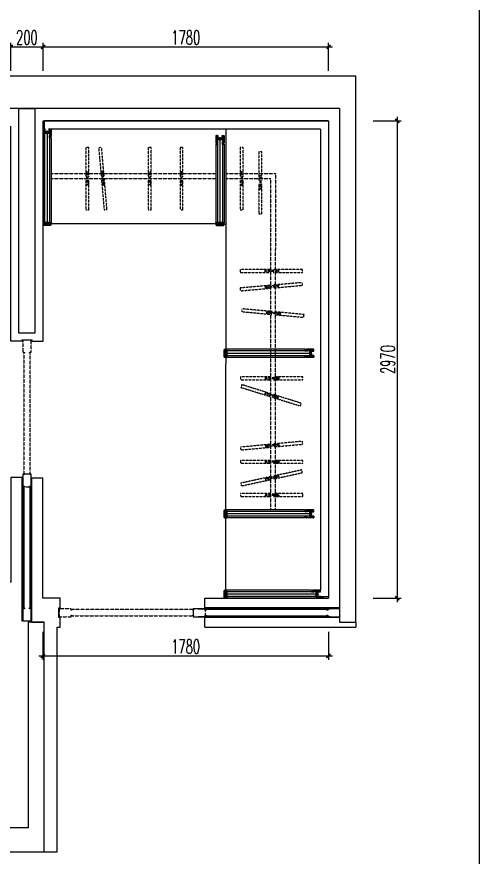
# Model space of a CAD drawing. Header units: inches. Extents: x 24920 to 61775, y 10942 to 38819.
# Drawn here: x 58895 to 61775, y 30334 to 35568 of the extents above; entities that cross this region are included whole.
import ezdxf

# ---------------------------------------------------------------- set-up
doc = ezdxf.new("R2010")
doc.units = ezdxf.units.IN
doc.header["$MEASUREMENT"] = 0
doc.header["$PDMODE"] = 1
doc.linetypes.add('DASH', pattern=[0.35, 0.25, -0.1])
doc.linetypes.add('HIDDEN', pattern=[9.525, 6.35, -3.175])
for name, color, linetype in [('cDS-Door', 2, 'Continuous'), ('cFF-FURN DETAIL', 56, 'Continuous'), ('DOOR', 60, 'Continuous'), ('DS-FINISH', 20, 'Continuous'), ('DS-HIGH-CABINET', 40, 'Continuous'), ('WALL', 2, 'Continuous')]:
    doc.layers.add(name, color=color, linetype=linetype)
doc.styles.add('DIM', font='simplex.shx', dxfattribs={"width": 0.6, "bigfont": 'extfont.shx'})
doc.dimstyles.new('1比25', dxfattribs={"dimscale": 25, "dimtxt": 3.5, "dimasz": 1, "dimexe": 1, "dimexo": 1, "dimgap": 0.6, "dimtad": 1, "dimdec": 0, "dimrnd": 5, "dimzin": 0, "dimdsep": 46, "dimtxsty": 'DIM', "dimblk": 'ARCHTICK', "dimcen": 0.09, "dimdle": 1, "dimclrd": 1, "dimclre": 1, "dimclrt": 1, "dimadec": 0, "dimazin": 0, "dimtfac": 1, "dimtdec": 0, "dimtix": 1, "dimtmove": 2, "dimatfit": 3, "dimldrblk": '引线箭头（自定义）', "dimfxl": 0, "dimtolj": 1, "dimtzin": 0, "dimarcsym": 0})

# ---------------------------------------------------------------- blocks, each defined once
blk = doc.blocks.new('A$C753508F5')
at = {"layer": 'cFF-FURN DETAIL', "color": 250, "linetype": 'HIDDEN', "ltscale": 0.2, "extrusion": (0, 0, -1)}
for p, q in [((-9, 46.6), (8.8, 46.6)), ((-4.2, 46.6), (-4.2, -38.6)), ((2.8, 46.6), (2.8, -38.6)), ((-9, -38.6), (8.8, -38.6))]:
    blk.add_line(p, q, dxfattribs=at)
at = {"layer": 'cFF-FURN DETAIL', "color": 250, "linetype": 'HIDDEN', "ltscale": 0.2, "extrusion": (0, 0, -1), "elevation": 0}
for points in [[(-8.8, 13), (-8.8, 194.7), (9, 194.7), (9, 13)], [(9, -5), (9, -193.4), (-8.8, -193.4), (-8.8, -5)]]:
    blk.add_lwpolyline(points, dxfattribs=at)
blk = doc.blocks.new('L4 LED LIGHT STRIP')
for p, q in [((12.5, 2.25), (-12.5, 2.25)), ((0, 0), (0, 9.5))]:
    blk.add_line(p, q)
blk.add_lwpolyline([(-7.5, 4.5), (7.5, 4.5), (7.5, 0), (-7.5, 0)], close=True)
blk = doc.blocks.new('SHELF 02 FRAME')
at = {"layer": 'DS-HIGH-CABINET'}
for p, q in [((-25, 532), (-25, 488)), ((-24, 532), (-24, 488)), ((-15, 535), (-22, 535)), ((-16, 534), (-22, 534)), ((-15, 532), (-15, 488)), ((15, 535), (22, 535)), ((15, 532), (15, 488)), ((16, 534), (22, 534)), ((24, 532), (24, 488)), ((25, 532), (25, 488)), ((-25, 480), (-25, -9)), ((-22, 486), (-15, 486)), ((-22, 485), (-15, 485)), ((22, 486), (15, 486)), ((22, 485), (15, 485)), ((25, 480), (25, -9)), ((-25, -9), (-25, -8)), ((-25, -14), (-25, -15)), ((-25, -22), (-25, -15)), ((-24, -22), (-24, -15)), ((22, -15), (-22, -15)), ((22, -24), (-22, -24)), ((22, -25), (-22, -25)), ((13.4, -15), (23.4, -15)), ((24, -16), (24, -22)), ((25, -9), (25, -8)), ((25, -14), (25, -15)), ((25, -15), (25, -22))]:
    blk.add_line(p, q, dxfattribs=at)
at = {"layer": 'DS-HIGH-CABINET', "color": 8}
for p, q in [((-15, 525), (-15, 485)), ((15, 525), (15, 485)), ((-15, 507), (15, 514)), ((15, 507), (-15, 514)), ((-15, 507), (-15, -8)), ((0, 507), (0, -8)), ((15, 507), (15, -8)), ((15, -15), (-25, -15)), ((-15, -8), (15, -15)), ((15, -8), (-15, -15))]:
    blk.add_line(p, q, dxfattribs=at)
at = {"layer": 'DS-HIGH-CABINET'}
for points in [[(-15, 535), (-15, 525), (-16, 525), (-16, 534)], [(15, 513), (15, 535), (14, 535), (14, 515), (-14, 515), (-14, 535), (-15, 535), (-15, 513)], [(15, 535), (15, 525), (16, 525), (16, 534)], [(-25, 480), (-16, 480), (-16, 485), (-16, 485)], [(-15, 485), (-15, 495), (-16, 495), (-16, 486)], [(15, 485), (15, 495), (16, 495), (16, 486)], [(25, 480), (16, 480), (16, 485), (16, 485)], [(-25, -14), (-16, -14), (-16, -9), (-25, -9)], [(-25, -15), (-15, -15), (-15, -16), (-24, -16)], [(25, -15), (15, -15), (15, -16), (24, -16)], [(25, -14), (16, -14), (16, -9), (25, -9)]]:
    blk.add_lwpolyline(points, dxfattribs=at)
at = {"layer": 'DS-HIGH-CABINET', "color": 8}
for points in [[(-25, 479), (-15, 479), (-15, 486), (-15, 486)], [(25, 479), (15, 479), (15, 486), (15, 486)], [(-15, -15), (-15, -15), (-15, -8), (-25, -8)], [(15, -15), (15, -15), (15, -8), (25, -8)]]:
    blk.add_lwpolyline(points, dxfattribs=at)
for points in [[(-15, 507), (15, 507), (15, 514), (-15, 514)], [(-15, -8), (15, -8), (15, -15), (-15, -15)]]:
    blk.add_lwpolyline(points, close=True, dxfattribs=at)
at = {"layer": 'DS-HIGH-CABINET'}
for centre, radius, start, end in [((-22, 532), 3, 90, 180), ((-22, 532), 2, 90, 180), ((22, 532), 3, 360, 90), ((22, 532), 2, 360, 90), ((-22, 488), 3, 180, 270), ((-22, 488), 2, 180, 270), ((22, 488), 3, 270, 360), ((22, 488), 2, 270, 360), ((-22, -22), 3, 180, 270), ((-22, -22), 2, 180, 270), ((22, -22), 3, 270, 360), ((22, -22), 2, 270, 360)]:
    blk.add_arc(centre, radius, start, end, dxfattribs=at)
at = {"layer": 'DS-FINISH', "extrusion": (0, 0, -1), "zscale": -1, "rotation": 1.4107050554e-06}
blk.add_blockref('L4 LED LIGHT STRIP', (0, 515), dxfattribs=at)
blk = doc.blocks.new('CLOSET TYPE1 BR1&32')
at = {"layer": 'DS-HIGH-CABINET'}
for p, q in [((-2972.1, -1767.7, 131.8), (-2972.1, 1.4, 305.4)), ((-2972.1, -1, 997.5), (-2972.1, -1263.6, -499.7)), ((-2972.1, -3.6, 305.4), (-2972.1, -1767.7, -20.4)), ((-2972.1, -48.6, 299.5), (-2972.1, -48.6, 299.5)), ((-2922.1, -48.6, -575.9), (-2922.1, -1744.2, 2243.7)), ((-2922.1, -48.6, 299.5), (-50, -50)), ((-40, -50), (-47, -50)), ((-41, -51), (-47, -51)), ((-10, -50), (-10, 0)), ((0, -30, 641.7), (0, -634, -772.9)), ((-50, -53), (-50, -97)), ((-49, -53), (-49, -97)), ((-47, -99), (-40, -99)), ((-47, -100), (-40, -100)), ((-40, -53), (-40, -97)), ((-50, -105), (-50, -575)), ((-50, -105), (-50, -634, -772.9)), ((-2972.1, -637.6, -473.4), (-2972.1, -637.6, -473.4)), ((0.5, -639, -772.9), (-2922.1, -637.6, 911.4)), ((-2332.1, -650.2, 299.5), (-2332.1, -640.2, 299.5)), ((-50, -634, -772.9), (-50, -633, -772.9)), ((-50, -639, -772.9), (-50, -640, -772.9)), ((-50, -647, -772.9), (-50, -640, -772.9)), ((-49, -647, -772.9), (-49, -640, -772.9)), ((-3, -640, -772.9), (-47, -640, -772.9)), ((-3, -649, -772.9), (-47, -649, -772.9)), ((-3, -650, -772.9), (-47, -650, -772.9)), ((-1, -641, -772.9), (-1, -647, -772.9)), ((0, -634, -772.9), (0, -633, -772.9)), ((0, -639, -772.9), (0, -640, -772.9)), ((0, -640, -772.9), (0, -647, -772.9)), ((-2332.1, -693.7, 299.5), (-2332.1, -1744.2, 2243.7)), ((-2922.4, -1767.7, 1470.9), (-2972.4, -1767.7, 11.9)), ((-2972.1, -1777.7), (-2338.4, -1777.7, 1470.9)), ((-2922.4, -1737.7, 1470.9), (-2922.4, -1730.7, 1470.9)), ((-2921.4, -1736.7, 1470.9), (-2921.4, -1730.7, 1470.9)), ((-2919.4, -1727.7, 1470.9), (-2875.4, -1727.7, 1470.9)), ((-2919.4, -1728.7, 1470.9), (-2875.4, -1728.7, 1470.9)), ((-2919.4, -1737.7, 1470.9), (-2875.4, -1737.7, 1470.9)), ((-2873.4, -1730.7, 1470.9), (-2873.4, -1737.7, 1470.9)), ((-2872.4, -1730.7, 1470.9), (-2872.4, -1737.7, 1470.9)), ((-2867.4, -1727.7, 1470.9), (-2338.4, -1727.7, 1470.9)), ((-2338.4, -1727.7, 1470.9), (-2339.4, -1727.7, 1470.9)), ((-2338.4, -1777.7, 1470.9), (-2339.4, -1777.7, 1470.9)), ((-2333.4, -1727.7, 1470.9), (-2332.4, -1727.7, 1470.9)), ((-2333.4, -1777.7, 1470.9), (-2332.4, -1777.7, 1470.9)), ((-2325.4, -1727.7, 1470.9), (-2332.4, -1727.7, 1470.9)), ((-2325.4, -1728.7, 1470.9), (-2332.4, -1728.7, 1470.9)), ((-2332.4, -1774.7, 1470.9), (-2332.4, -1730.7, 1470.9)), ((-2332.4, -1777.7, 1470.9), (-2325.4, -1777.7, 1470.9)), ((-2331.4, -1776.7, 1470.9), (-2325.4, -1776.7, 1470.9)), ((-2323.4, -1774.7, 1470.9), (-2323.4, -1730.7, 1470.9)), ((-2322.4, -1774.7, 1470.9), (-2322.4, -1730.7, 1470.9))]:
    blk.add_line(p, q, dxfattribs=at)
at = {"layer": 'DS-HIGH-CABINET', "color": 8}
for p, q in [((-40, -60), (-40, -100)), ((-40, -78), (-10, -71)), ((-10, -78), (-40, -71)), ((-40, -78), (-40, -633, -772.9)), ((-25, -78), (-25, -633, -772.9)), ((-10, -78), (-10, -633, -772.9)), ((-10, -640, -772.9), (-50, -640, -772.9)), ((-40, -633, -772.9), (-10, -640, -772.9)), ((-10, -633, -772.9), (-40, -640, -772.9)), ((-2912.4, -1737.7, 1470.9), (-2872.4, -1737.7, 1470.9)), ((-2894.4, -1737.7, 1470.9), (-2901.4, -1767.7, 1470.9)), ((-2894.4, -1767.7, 1470.9), (-2901.4, -1737.7, 1470.9)), ((-2894.4, -1737.7, 1470.9), (-2339.4, -1737.7, 1470.9)), ((-2894.4, -1752.7, 1470.9), (-2339.4, -1752.7, 1470.9)), ((-2894.4, -1767.7, 1470.9), (-2339.4, -1767.7, 1470.9)), ((-2339.4, -1737.7, 1470.9), (-2332.4, -1767.7, 1470.9)), ((-2339.4, -1767.7, 1470.9), (-2332.4, -1737.7, 1470.9)), ((-2332.4, -1767.7, 1470.9), (-2332.4, -1727.7, 1470.9))]:
    blk.add_line(p, q, dxfattribs=at)
at = {"layer": 'DS-HIGH-CABINET', "linetype": 'DASH'}
for p, q in [((-550, -329.5, 154.3), (-2644.4, -328.1, 453.8)), ((-2644.4, -637.6, -58.9), (-2644.4, -328.1, -350.6)), ((-550, -359.5, 154.3), (-2614.4, -358.1, 453.8)), ((-2614.4, -637.6, -80.5), (-2614.4, -358.1, -349.7)), ((-2644.4, -1727.7, 1470.9), (-2644.4, -700.2, 0.2)), ((-2614.4, -1727.7, 1470.9), (-2614.4, -700.2, -20.2))]:
    blk.add_line(p, q, dxfattribs=at)
at = {"layer": 'DS-HIGH-CABINET'}
for points in [[(-2972.1, 1.4), (-10, 0)], [(-2972.1, 1.4), (-10, 0)], [(-40, -50), (-40, -60), (-41, -60), (-41, -51)], [(-10, -72), (-10, -50), (-11, -50), (-11, -70), (-39, -70), (-39, -50), (-40, -50), (-40, -72)], [(-50, -105), (-41, -105), (-41, -100), (-41, -100)], [(-40, -100), (-40, -90), (-41, -90), (-41, -99)]]:
    blk.add_lwpolyline(points, dxfattribs=at)
at = {"layer": 'DS-HIGH-CABINET', "color": 8}
blk.add_lwpolyline([(-50, -106), (-40, -106), (-40, -99), (-40, -99)], dxfattribs=at)
for points, elevation in [([(-40, -78), (-10, -78), (-10, -71), (-40, -71)], -137.2), ([(-40, -633), (-10, -633), (-10, -640), (-40, -640)], -137.2), ([(-2894.4, -1737.7), (-2894.4, -1767.7), (-2901.4, -1767.7), (-2901.4, -1737.7)], -1081.5), ([(-2339.4, -1737.7), (-2339.4, -1767.7), (-2332.4, -1767.7), (-2332.4, -1737.7)], -1081.5)]:
    blk.add_lwpolyline(points, close=True, dxfattribs=dict(at, elevation=elevation))
for points, elevation in [([(-40, -640), (-40, -640), (-40, -633), (-50, -633)], -772.9), ([(-10, -640), (-10, -640), (-10, -633), (0, -633)], -772.9), ([(-2866.4, -1727.7), (-2866.4, -1737.7), (-2873.4, -1737.7), (-2873.4, -1737.7)], 1470.9), ([(-2332.4, -1737.7), (-2332.4, -1737.7), (-2339.4, -1737.7), (-2339.4, -1727.7)], 1470.9), ([(-2332.4, -1767.7), (-2332.4, -1767.7), (-2339.4, -1767.7), (-2339.4, -1777.7)], 1470.9)]:
    blk.add_lwpolyline(points, dxfattribs=dict(at, elevation=elevation))
at = {"layer": 'DS-HIGH-CABINET'}
for points, elevation in [([(-50, -639), (-41, -639), (-41, -634), (-50, -634)], -772.9), ([(-50, -640), (-40, -640), (-40, -641), (-49, -641)], -772.9), ([(0, -640), (-10, -640), (-10, -641), (-1, -641)], -772.9), ([(0, -639), (-9, -639), (-9, -634), (0, -634)], -772.9), ([(-2922.4, -1737.7), (-2912.4, -1737.7), (-2912.4, -1736.7), (-2921.4, -1736.7)], 1470.9), ([(-2900.4, -1767.7), (-2922.4, -1767.7), (-2922.4, -1766.7), (-2902.4, -1766.7), (-2902.4, -1738.7), (-2922.4, -1738.7), (-2922.4, -1737.7), (-2900.4, -1737.7)], 1470.9), ([(-2872.4, -1737.7), (-2882.4, -1737.7), (-2882.4, -1736.7), (-2873.4, -1736.7)], 1470.9), ([(-2867.4, -1727.7), (-2867.4, -1736.7), (-2872.4, -1736.7), (-2872.4, -1736.7)], 1470.9), ([(-2333.4, -1727.7), (-2333.4, -1736.7), (-2338.4, -1736.7), (-2338.4, -1727.7)], 1470.9), ([(-2333.4, -1777.7), (-2333.4, -1768.7), (-2338.4, -1768.7), (-2338.4, -1777.7)], 1470.9), ([(-2332.4, -1727.7), (-2332.4, -1737.7), (-2331.4, -1737.7), (-2331.4, -1728.7)], 1470.9), ([(-2332.4, -1777.7), (-2332.4, -1767.7), (-2331.4, -1767.7), (-2331.4, -1776.7)], 1470.9)]:
    blk.add_lwpolyline(points, dxfattribs=dict(at, elevation=elevation))
for centre, radius, start, end in [((-47, -53), 3, 90, 180), ((-47, -53), 2, 90, 180), ((-47, -97), 3, 180, 270), ((-47, -97), 2, 180, 270), ((-47, -647, -772.9), 3, 180, 270), ((-47, -647, -772.9), 2, 180, 270), ((-3, -647, -772.9), 3, 270, 0), ((-3, -647, -772.9), 2, 270, 0), ((-2919.4, -1730.7, 1470.9), 3, 90, 180), ((-2919.4, -1730.7, 1470.9), 2, 90, 180), ((-2875.4, -1730.7, 1470.9), 3, 0, 90), ((-2875.4, -1730.7, 1470.9), 2, 0, 90), ((-2325.4, -1730.7, 1470.9), 3, 0, 90), ((-2325.4, -1730.7, 1470.9), 2, 0, 90), ((-2325.4, -1774.7, 1470.9), 3, 270, 0), ((-2325.4, -1774.7, 1470.9), 2, 270, 0)]:
    blk.add_arc(centre, radius, start, end, dxfattribs=at)
for name, p in [('SHELF 02 FRAME', (-1525, -625, -386.4)), ('SHELF 02 FRAME', (-525, -625, -386.4)), ('A$C753508F5', (-2037.2, -356.9)), ('A$C753508F5', (-1368.9, -354.6, 386.4)), ('A$C753508F5', (-849.7, -354.6)), ('A$C753508F5', (-643.3, -354.6))]:
    blk.add_blockref(name, p, dxfattribs=at)
at = {"layer": 'DS-HIGH-CABINET', "extrusion": (0, 0, -1), "zscale": -1}
blk.add_blockref('L4 LED LIGHT STRIP', (25, -70), dxfattribs=at)
at = {"layer": 'DS-HIGH-CABINET'}
for p, rotation in [((-1775.8, -346.2), 354.8090297854718), ((-1940, -356.2), 5.028752594706819), ((-1263.6, -357.5), 342.6362017267858), ((-950.1, -354.2), 5.30051229209723), ((-748.9, -354.6), 12.23717931611354), ((-2586.2, -423.8, -392.6), 90), ((-2611.2, -539.9, 688.9), 90), ((-2611.2, -914.7, 688.9), 90), ((-2611.2, -1113.6, 688.9), 90), ((-2612, -1404.6, 688.9), 95.02875259470665), ((-2611.2, -1501.8, 688.9), 90)]:
    blk.add_blockref('A$C753508F5', p, dxfattribs=dict(at, rotation=rotation))
at = {"layer": 'DS-HIGH-CABINET', "xscale": -1, "rotation": 90}
blk.add_blockref('SHELF 02 FRAME', (-2347.1, -675.2, 299.5), dxfattribs=at)
at = {"layer": 'DS-HIGH-CABINET', "extrusion": (0, 0, -1), "xscale": -1, "zscale": -1, "rotation": 270}
blk.add_blockref('L4 LED LIGHT STRIP', (2902.4, -1752.7, -1470.9), dxfattribs=at)
blk = doc.blocks.new('DOOR - SLIDING 900 W')
at = {"layer": 'cDS-Door', "color": 8}
for p, q in [((-204693.4, -15553.3, 0), (-203870.7, -15553.3, 0)), ((-203870.7, -15603.3, 0), (-204693.4, -15603.3, 0))]:
    blk.add_line(p, q, dxfattribs=at)
at = {"layer": 'cDS-Door', "color": 8, "linetype": 'DASH', "elevation": 0}
blk.add_lwpolyline([(-205558.4, -15603.3), (-205483.4, -15603.3), (-205483.4, -15598.3), (-205483.4, -15593.3), (-205478.4, -15593.3), (-205478.4, -15598.3), (-204725.7, -15598.3), (-204725.7, -15593.3), (-204720.7, -15593.3), (-204720.7, -15603.3), (-204645.7, -15603.3), (-204645.7, -15553.3), (-204720.7, -15553.3), (-204720.7, -15563.3), (-204725.7, -15563.3), (-204725.7, -15558.3), (-205478.4, -15558.3), (-205478.4, -15563.3), (-205483.4, -15563.3), (-205483.4, -15553.3), (-205558.4, -15553.3), (-205558.4, -15603.3)], dxfattribs=at)
at = {"layer": 'cDS-Door', "elevation": 0}
blk.add_lwpolyline([(-204723.4, -15603.3), (-204648.4, -15603.3), (-204648.4, -15598.3), (-204648.4, -15593.3), (-204643.4, -15593.3), (-204643.4, -15598.3), (-203890.7, -15598.3), (-203890.7, -15593.3), (-203885.7, -15593.3), (-203885.7, -15603.3), (-203810.7, -15603.3), (-203810.7, -15553.3), (-203885.7, -15553.3), (-203885.7, -15563.3), (-203890.7, -15563.3), (-203890.7, -15558.3), (-204643.4, -15558.3), (-204643.4, -15563.3), (-204648.4, -15563.3), (-204648.4, -15553.3), (-204723.4, -15553.3), (-204723.4, -15603.3)], dxfattribs=at)
blk = doc.blocks.new('_ArchTick')
at = {"color": 0, "linetype": 'ByBlock', "const_width": 0.4}
blk.add_lwpolyline([(-0.5, -0.5), (0.5, 0.5)], dxfattribs=at)
blk = doc.blocks.new('*D927')
at = {"color": 1, "lineweight": -2, "transparency": 16777216}
for p, q in [((58857.4, 35054.9), (58857.4, 35229.9)), ((59057.9, 35054.9), (59057.9, 35229.9)), ((58832.4, 35204.9), (59082.9, 35204.9))]:
    blk.add_line(p, q, dxfattribs=at)
at = {"layer": 'Defpoints', "color": 0, "transparency": 16777216}
for p in [(59057.9, 35204.9), (58857.4, 34545.1), (59057.9, 34577.2)]:
    blk.add_point(p, dxfattribs=at)
at = {"color": 1, "lineweight": -2, "transparency": 16777216, "xscale": 25, "yscale": 25, "zscale": 25, "rotation": 180}
blk.add_blockref('_ArchTick', (58857.4, 35204.9), dxfattribs=at)
at = {"color": 1, "lineweight": -2, "transparency": 16777216, "xscale": 25, "yscale": 25, "zscale": 25}
blk.add_blockref('_ArchTick', (59057.9, 35204.9), dxfattribs=at)
at = {"color": 1, "transparency": 16777216, "insert": (58957.6, 35263.7), "char_height": 87.5, "attachment_point": 5, "style": 'DIM'}
blk.add_mtext('\\A1;200', dxfattribs=at)
blk = doc.blocks.new('引线箭头（自定义）')
at = {"linetype": 'ByBlock', "lineweight": -2}
h = blk.add_hatch(color=8, dxfattribs=at)
h.dxf.hatch_style = 1
h.paths.add_polyline_path([(-1.2, -0.96), (-0.31, 0), (-1.2, 0.96), (-0.91, 1.21), (0, 0), (-0.91, -1.21)])
at = {"color": 0, "linetype": 'ByBlock', "lineweight": -2}
blk.add_line((-0.31, 0), (-4.75, 0), dxfattribs=at)
blk.add_lwpolyline([(-1.2, -0.96), (-0.31, 0), (-1.2, 0.96), (-0.91, 1.21), (0, 0), (-0.91, -1.21)], close=True, dxfattribs=at)
blk = doc.blocks.new('*D928')
at = {"color": 1, "lineweight": -2, "transparency": 16777216}
for p, q in [((59057.9, 35054.9), (59057.9, 35229.9)), ((60837, 35054.9), (60837, 35229.9)), ((59032.9, 35204.9), (60862, 35204.9))]:
    blk.add_line(p, q, dxfattribs=at)
at = {"layer": 'Defpoints', "color": 0, "transparency": 16777216}
for p in [(60837, 35204.9), (59057.9, 34577.2), (60837, 34577.2)]:
    blk.add_point(p, dxfattribs=at)
at = {"color": 1, "lineweight": -2, "transparency": 16777216, "xscale": 25, "yscale": 25, "zscale": 25, "rotation": 180}
blk.add_blockref('_ArchTick', (59057.9, 35204.9), dxfattribs=at)
at = {"color": 1, "lineweight": -2, "transparency": 16777216, "xscale": 25, "yscale": 25, "zscale": 25}
blk.add_blockref('_ArchTick', (60837, 35204.9), dxfattribs=at)
at = {"color": 1, "transparency": 16777216, "insert": (59947.4, 35263.7), "char_height": 87.5, "attachment_point": 5, "style": 'DIM'}
blk.add_mtext('\\A1;1780', dxfattribs=at)
blk = doc.blocks.new('*D937')
at = {"color": 1, "lineweight": -2, "transparency": 16777216}
for p, q in [((61264.5, 34768.7), (61264.5, 31746.5)), ((61114.5, 34743.7), (61289.5, 34743.7)), ((61114.5, 31771.5), (61289.5, 31771.5))]:
    blk.add_line(p, q, dxfattribs=at)
at = {"layer": 'Defpoints', "color": 0, "transparency": 16777216}
for p in [(60835.6, 34743.7), (60835.6, 31771.5), (61264.5, 31771.5)]:
    blk.add_point(p, dxfattribs=at)
at = {"color": 1, "lineweight": -2, "transparency": 16777216, "xscale": 25, "yscale": 25, "zscale": 25}
for p, rotation in [((61264.5, 34743.7), 90), ((61264.5, 31771.5), 270)]:
    blk.add_blockref('_ArchTick', p, dxfattribs=dict(at, rotation=rotation))
at = {"color": 1, "transparency": 16777216, "insert": (61205.8, 33257.6), "char_height": 87.5, "attachment_point": 5, "rotation": 90, "style": 'DIM'}
blk.add_mtext('\\A1;2970', dxfattribs=at)
blk = doc.blocks.new('*D938')
at = {"color": 1, "lineweight": -2, "transparency": 16777216}
for p, q in [((59057.4, 31562), (59057.4, 31387)), ((60835.6, 31562), (60835.6, 31387)), ((59032.4, 31412), (60860.6, 31412))]:
    blk.add_line(p, q, dxfattribs=at)
at = {"layer": 'Defpoints', "color": 0, "transparency": 16777216}
for p in [(59057.4, 31771.5), (60835.6, 31771.5), (60835.6, 31412)]:
    blk.add_point(p, dxfattribs=at)
at = {"color": 1, "lineweight": -2, "transparency": 16777216, "xscale": 25, "yscale": 25, "zscale": 25, "rotation": 180}
blk.add_blockref('_ArchTick', (59057.4, 31412), dxfattribs=at)
at = {"color": 1, "lineweight": -2, "transparency": 16777216, "xscale": 25, "yscale": 25, "zscale": 25}
blk.add_blockref('_ArchTick', (60835.6, 31412), dxfattribs=at)
at = {"color": 1, "transparency": 16777216, "insert": (59946.5, 31470.7), "char_height": 87.5, "attachment_point": 5, "style": 'DIM'}
blk.add_mtext('\\A1;1780', dxfattribs=at)
blk = doc.blocks.new('sgg')
at = {"color": 4}
for p, q in [((61005.6, 35021.6), (55415.8, 35021.6)), ((60905.6, 34821.6), (55615.8, 34821.6))]:
    blk.add_line(p, q, dxfattribs=at)
at = {"color": 3}
for p, q in [((61005.6, 31621.5), (61005.6, 31591.5)), ((59065.6, 30192.1), (59145.6, 30192.1))]:
    blk.add_line(p, q, dxfattribs=at)
at = {"layer": 'DS-FINISH', "color": 3}
for p, q in [((59057.9, 34743.7), (60835.6, 34743.7)), ((59057.9, 33371.5), (59057.9, 34743.7, -258.5)), ((60835.6, 34743.7), (60835.6, 31771.5)), ((58927.4, 33371.5), (58927.4, 33381.5)), ((58927.4, 33381.5), (58987.4, 33381.5)), ((58987.4, 33381.5), (58987.4, 33371.5)), ((58987.4, 33371.5), (59057.9, 33371.5)), ((58987.4, 31630.8), (58987.4, 32522.1)), ((58987.4, 32522.1), (59057.4, 32522.1)), ((59057.4, 31771.5), (59057.4, 32522.1)), ((60065.6, 31771.5), (60835.6, 31771.5)), ((60065.6, 31711.5), (60065.6, 31771.5)), ((60905.6, 31711.5), (60065.6, 31711.5)), ((60065.6, 31591.5), (60065.6, 31651.5)), ((60905.6, 31651.5), (60065.6, 31651.5)), ((59145.6, 30192.1), (59145.6, 31591.5)), ((60065.6, 31591.5), (61005.6, 31591.5))]:
    blk.add_line(p, q, dxfattribs=at)
at = {"layer": 'DS-FINISH', "color": 138}
blk.add_line((58985.6, 31621.5), (59065.6, 31621.5), dxfattribs=at)
at = {"layer": 'DS-FINISH', "color": 3}
for points in [[(58927.4, 33371.5), (58857.4, 33371.5), (58857.4, 34711.6)], [(58987.4, 31630.1), (58927.4, 31629.2), (58927.4, 32522.3), (58857.4, 32522.3), (58857.4, 31871.6), (58657.1, 31871.6)], [(59145.6, 31591.5), (59145.6, 31591.5), (59165.6, 31591.5), (59165.6, 31591.5), (59165.6, 31651.5), (59155.6, 31651.5), (59155.6, 31711.5), (59165.6, 31711.5), (59165.6, 31771.5), (59165.6, 31771.5), (59057.4, 31771.5), (59057.4, 31771.5)]]:
    blk.add_lwpolyline(points, dxfattribs=at)
at = {"layer": 'WALL', "color": 4}
for p, q in [((61005.6, 31621.5), (61005.6, 35021.6)), ((60905.6, 34821.6), (60905.6, 31621.5)), ((60905.6, 31621.5), (61005.6, 31621.5))]:
    blk.add_line(p, q, dxfattribs=at)
at = {"layer": 'WALL', "color": 160}
blk.add_line((59065.6, 30412.1), (59065.6, 30412.1), dxfattribs=at)
at = {"layer": 'WALL', "color": 4}
blk.add_lwpolyline([(55415.8, 31771.6), (55415.8, 30192.1), (59065.6, 30192.1), (59065.6, 31621.5), (58965.6, 31621.5), (58965.6, 30342.1), (55615.8, 30342.1), (55615.8, 34821.6)], dxfattribs=at)
blk.add_lwpolyline([(59007.9, 34821.6), (59007.9, 33421.5), (58907, 33421.5), (58907.9, 34821.6)], close=True, dxfattribs=at)
at = {"layer": 'DOOR'}
for p, rotation in [((74536.5, -172179.7, 0), 270.0000008720798), ((264716.8, 47259.7, 0), 8.720796581872441e-07)]:
    blk.add_blockref('DOOR - SLIDING 900 W', p, dxfattribs=dict(at, rotation=rotation))
at = {"layer": 'DS-HIGH-CABINET', "rotation": 270}
blk.add_blockref('CLOSET TYPE1 BR1&32', (60835.6, 31771.5), dxfattribs=at)
for base, p1, p2, picture, middle in [((59057.8714, 35204.9295), (58857.4186, 34545.0851), (59057.8714, 34577.1651), '*D927', (58957.645, 35263.6795)), ((60837, 35204.9), (59057.9, 34577.2), (60837, 34577.2), '*D928', (59947.4, 35263.7)), ((60835.6, 31412), (59057.4, 31771.5), (60835.6, 31771.5), '*D938', (59946.5, 31470.7))]:
    dim = blk.add_linear_dim(base=base, p1=p1, p2=p2, dimstyle='1比25')
    dim.commit()
    dim.dimension.update_dxf_attribs({"geometry": picture, "text_midpoint": middle})
dim = blk.add_linear_dim(base=(61264.5, 31771.5), p1=(60835.6, 34743.7), p2=(60835.6, 31771.5), angle=270, dimstyle='1比25')
dim.commit()
dim.dimension.update_dxf_attribs({"geometry": '*D937', "text_midpoint": (61205.8, 33257.6)})

msp = doc.modelspace()

# ---------------------------------------------------------------- block references
msp.add_blockref('sgg', (0, 175.5))

# ---------------------------------------------------------------- next in the draw order: linework, layer by layer
msp.add_lwpolyline([(24920, 36083), (61775, 36083), (61775, 10941.5), (24920, 10941.5)], close=True)

doc.saveas('drawing.dxf')
